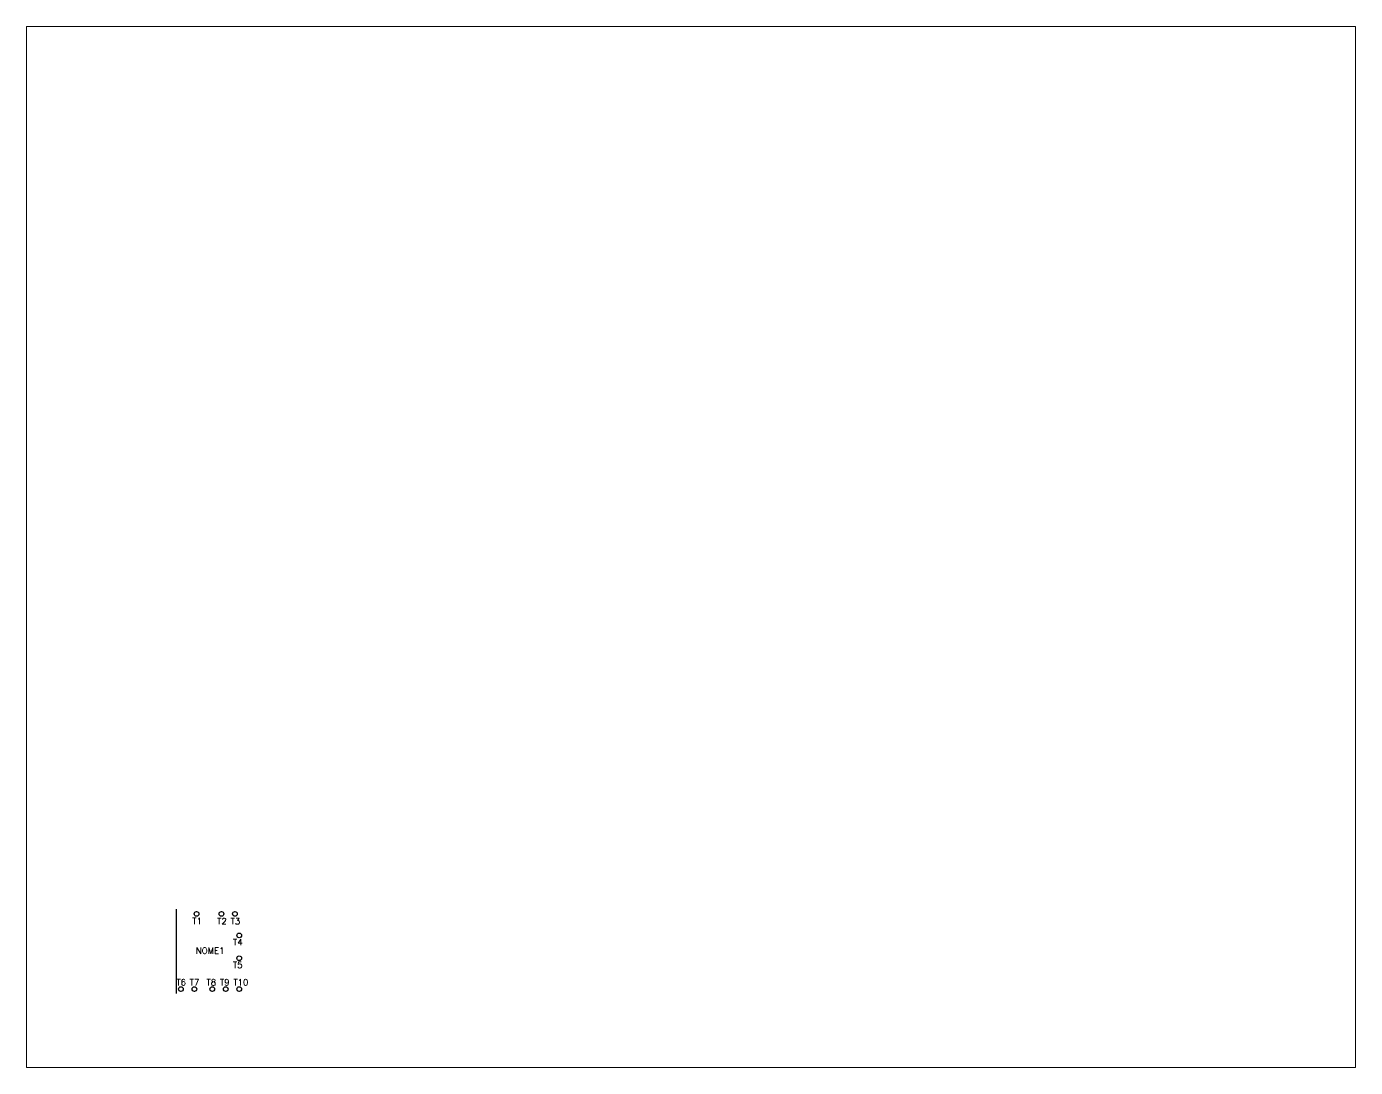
# Paper-space layout 'Layout1' of a CAD drawing. Extents: x 1.03 to 9.28, y 0.81 to 7.27.
# The model-space entities are those that its viewports show. They can reach past a viewport. Long polylines and large blocks are cut down to what shows.
import ezdxf
from ezdxf.enums import TextEntityAlignment as Align

# ---------------------------------------------------------------- set-up
doc = ezdxf.new("R2010")
doc.units = 0
doc.header["$LTSCALE"] = 10
doc.header["$MEASUREMENT"] = 0
doc.layers.get('0').update_dxf_attribs({"linetype": 'CONTINUOUS'})
doc.styles.add('ROMANS', font='romans.shx', dxfattribs={"height": 0.2})

# ---------------------------------------------------------------- blocks, each defined once
blk = doc.blocks.new('CON3')
blk.add_circle((0, 0), 1)

msp = doc.modelspace()

# ---------------------------------------------------------------- linework, layer by layer
at = {"color": 7}
msp.add_line((44.51, 32.01), (44.51, 4.92), dxfattribs=at)
at = {"lineweight": 5}
for p, q in [((51.02, 31.29), (51.02, 31.39)), ((59.02, 31.29), (59.02, 31.39)), ((63.35, 31.29), (63.35, 31.39)), ((65.58, 23.63), (65.48, 23.63)), ((65.58, 16.29), (65.48, 16.29)), ((45.98, 5.53), (45.98, 5.63)), ((50.31, 5.53), (50.31, 5.63)), ((56.06, 5.53), (56.06, 5.63)), ((60.39, 5.53), (60.39, 5.63)), ((64.73, 5.53), (64.73, 5.63))]:
    msp.add_line(p, q, dxfattribs=at)

# ---------------------------------------------------------------- block references
at = {"color": 7, "xscale": 0.75, "yscale": 0.75, "zscale": 0.75}
for p in [(51.02, 30.54), (59.02, 30.54), (63.35, 30.54), (64.73, 23.63), (64.73, 16.29), (45.98, 6.38), (50.31, 6.38), (56.06, 6.38), (60.39, 6.38), (64.73, 6.38)]:
    msp.add_blockref('CON3', p, dxfattribs=at)

# ---------------------------------------------------------------- texts
at = {"style": 'ROMANS', "flags": 4}
for tag, text, p in [('T1', 'T1', (49.65, 28.23)), ('T2', 'T2', (57.65, 28.19)), ('T3', 'T3', (61.98, 28.19)), ('T6', 'T6', (44.52, 8.56)), ('T7', 'T7', (48.78, 8.56)), ('T8', 'T8', (54.21, 8.56)), ('T9', 'T9', (58.54, 8.56)), ('T10', 'T10', (62.87, 8.56))]:
    msp.add_attdef(tag, text=text, height=2, dxfattribs=at).set_placement(p, align=Align.MIDDLE_LEFT)
for tag, text, p in [('T4', 'T4', (65.81, 21.46)), ('T5', 'T5', (65.81, 14.13))]:
    msp.add_attdef(tag, text=text, height=2, dxfattribs=at).set_placement(p, align=Align.MIDDLE_RIGHT)
at = {"lineweight": 5, "style": 'ROMANS', "flags": 4}
msp.add_attdef('NOME1', text='NOME1', height=2, dxfattribs=at).set_placement((55.39, 18.72), align=Align.MIDDLE_CENTER)

psp = doc.layouts.get("Layout1")

# ---------------------------------------------------------------- viewports
at = {"layer": '0', "view_target_point": (-23.7891, -51.5)}
psp.add_viewport(center=(5.1562, 4.0382), size=(8.25, 6.461111), view_center_point=(233.7877, 200), view_height=334.634538, dxfattribs=at)

doc.saveas('drawing.dxf')
